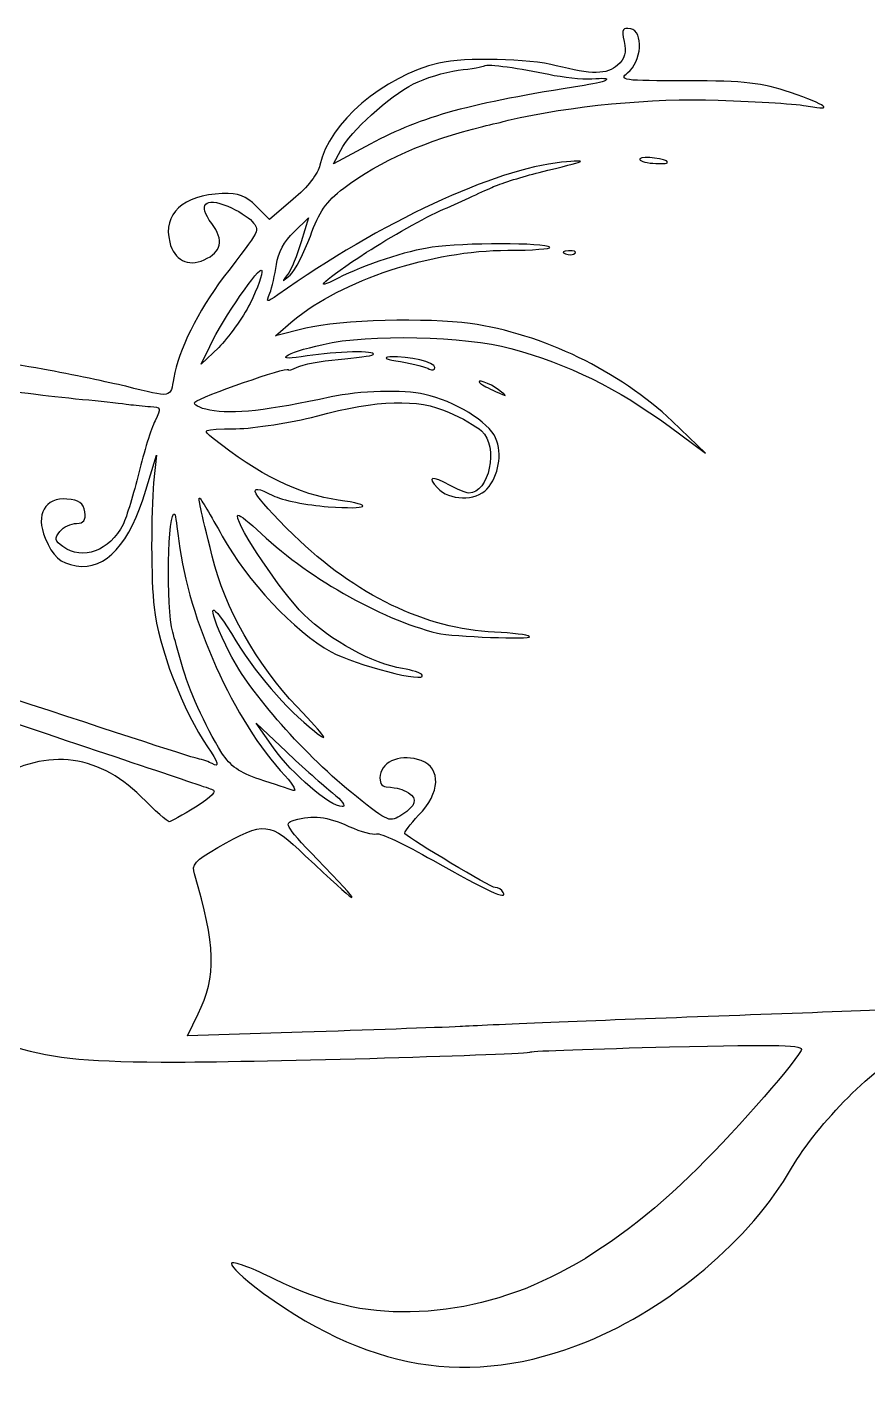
# Model space of a CAD drawing. Extents: x -605 to 778, y -197 to 423.
# Drawn here: x -317.3 to -258.7, y 44.6 to 139.6 of the extents above; entities that cross this region are included whole.
import ezdxf

# ---------------------------------------------------------------- set-up
doc = ezdxf.new("R2010")
doc.units = 0
doc.layers.add('Layer_1', color=7, linetype='CONTINUOUS')

msp = doc.modelspace()

# ---------------------------------------------------------------- linework, layer by layer
at = {"layer": 'Layer_1', "color": 7}
for points in [[(-280.941353, 136.312546), (-280.941353, 136.312546)], [(-293.394409, 131.444213), (-295.934409, 130.06838), (-295.44052, 131.02088)], [(-274.591353, 130.421157), (-274.591353, 130.421157)], [(-298.756631, 127.598935), (-300.414686, 126.187824), (-301.331909, 127.105046)], [(-298.721353, 125.30588), (-297.698298, 126.293657), (-298.192186, 124.635602)], [(-279.777186, 123.788935), (-279.777186, 123.788935)], [(-301.755242, 120.331713), (-301.755242, 120.331713)], [(-297.874686, 118.603102), (-299.991353, 118.073935), (-298.756631, 119.132268)], [(-303.942464, 117.262546), (-305.177186, 116.09838), (-304.577464, 117.333102)], [(-291.277742, 116.274768), (-291.277742, 116.274768)], [(-285.668575, 114.722546), (-285.668575, 114.722546)], [(-272.545242, 111.759213), (-270.005242, 109.889491), (-272.333575, 112.111991)], [(-309.022464, 107.314213), (-308.281631, 109.74838), (-308.493298, 107.808102)], [(-306.729409, 103.751157), (-306.729409, 103.751157)], [(-300.132464, 89.322546), (-301.331909, 91.051157), (-299.25052, 89.075602)], [(-296.004964, 86.182824), (-296.004964, 86.182824)], [(-298.121631, 69.496435), (-306.129686, 69.249491), (-305.388853, 70.766435)]]:
    msp.add_lwpolyline(points, dxfattribs=at)
for points in [[(-275.226353, 139.487546), (-275.790798, 139.59338), (-275.861353, 139.452268), (-275.684964, 138.605602)], [(-275.43802, 136.41838), (-274.450242, 137.159213), (-274.309131, 139.311157), (-275.226353, 139.487546)], [(-275.684964, 138.605602), (-275.508575, 137.829491), (-275.614409, 137.406157), (-276.143575, 136.947546)], [(-288.596631, 137.088657), (-292.477186, 136.171435), (-296.287186, 132.92588), (-296.886909, 129.962546)], [(-280.412186, 136.912268), (-282.352464, 137.406157), (-286.762186, 137.511991), (-288.596631, 137.088657)], [(-287.256075, 136.594768), (-286.303575, 136.700602), (-285.492186, 136.841713), (-285.421631, 136.912268)], [(-285.421631, 136.912268), (-285.245242, 137.05338), (-282.846353, 136.73588), (-280.941353, 136.312546)], [(-276.143575, 136.947546), (-276.849131, 136.277268), (-277.97802, 136.277268), (-280.412186, 136.912268)], [(-290.36052, 135.642268), (-289.584409, 136.030324), (-288.208575, 136.453657), (-287.256075, 136.594768)], [(-280.941353, 136.312546), (-279.953575, 136.10088), (-278.61302, 135.959768), (-277.942742, 135.995046)], [(-277.942742, 135.995046), (-276.319964, 136.136157), (-276.672742, 135.818657), (-278.471909, 135.536435)], [(-271.31052, 135.853935), (-275.790798, 135.853935), (-276.108298, 135.889213), (-275.43802, 136.41838)], [(-264.078575, 135.042546), (-266.124686, 135.712824), (-267.18302, 135.853935), (-271.31052, 135.853935)], [(-295.44052, 131.02088), (-294.770242, 132.326157), (-292.089131, 134.760324), (-290.36052, 135.642268)], [(-278.471909, 135.536435), (-286.515242, 134.266435), (-289.654964, 133.419768), (-293.394409, 131.444213)], [(-262.843853, 134.090046), (-260.974131, 133.737268), (-261.573853, 134.160602), (-264.078575, 135.042546)], [(-283.763575, 133.102268), (-279.389131, 134.125324), (-273.815242, 134.654491), (-269.123298, 134.51338)], [(-269.123298, 134.51338), (-266.301075, 134.407546), (-263.478853, 134.231157), (-262.843853, 134.090046)], [(-285.527464, 132.678935), (-284.927742, 132.820046), (-284.151631, 132.996435), (-283.763575, 133.102268)], [(-295.228853, 128.375046), (-292.724131, 130.280046), (-289.40802, 131.726435), (-285.527464, 132.678935)], [(-280.059409, 130.174213), (-284.680798, 129.715602), (-292.688853, 125.976157), (-299.814964, 120.931435)], [(-281.611631, 129.468657), (-278.119131, 130.315324), (-278.048575, 130.350602), (-280.059409, 130.174213)], [(-274.591353, 130.421157), (-274.661909, 130.280046), (-274.238575, 130.138935), (-273.674131, 130.103657)], [(-272.651075, 130.174213), (-272.651075, 130.421157), (-274.414964, 130.632824), (-274.591353, 130.421157)], [(-273.674131, 130.103657), (-273.109686, 130.06838), (-272.651075, 130.06838), (-272.651075, 130.174213)], [(-296.886909, 129.962546), (-296.992742, 129.43338), (-297.768853, 128.410324), (-298.756631, 127.598935)], [(-284.786631, 128.48088), (-284.151631, 128.727824), (-282.74052, 129.186435), (-281.611631, 129.468657)], [(-297.557186, 125.023657), (-296.957464, 126.716991), (-296.463575, 127.422546), (-295.228853, 128.375046)], [(-288.279131, 126.89338), (-286.938575, 127.493102), (-285.386353, 128.198657), (-284.786631, 128.48088)], [(-303.69552, 127.986991), (-306.447186, 127.881157), (-307.858298, 126.57588), (-307.364409, 124.600324)], [(-304.436353, 125.905602), (-305.424131, 127.246157), (-304.930242, 127.775324), (-303.307464, 127.105046)], [(-301.331909, 127.105046), (-302.037464, 127.84588), (-302.566631, 128.022268), (-303.69552, 127.986991)], [(-303.307464, 127.105046), (-302.637186, 126.822824), (-301.896353, 126.364213), (-301.614131, 126.046713)], [(-293.641353, 123.894768), (-291.983298, 124.953102), (-289.584409, 126.328935), (-288.279131, 126.89338)], [(-304.96552, 123.365602), (-303.730798, 123.930046), (-303.554409, 124.706157), (-304.436353, 125.905602)], [(-301.614131, 126.046713), (-301.084964, 125.376435), (-300.943853, 125.658657), (-303.624964, 122.13088)], [(-307.364409, 124.600324), (-307.046909, 123.330324), (-306.094409, 122.871713), (-304.96552, 123.365602)], [(-299.920798, 123.048102), (-299.814964, 123.859491), (-299.356353, 124.706157), (-298.721353, 125.30588)], [(-298.192186, 124.635602), (-298.474409, 123.683102), (-298.897742, 122.660046), (-299.144686, 122.342546)], [(-298.968298, 122.307268), (-298.61552, 122.624768), (-298.015798, 123.859491), (-297.557186, 125.023657)], [(-280.870798, 124.247546), (-281.15302, 124.565046), (-286.938575, 124.565046), (-289.055242, 124.247546)], [(-298.756631, 119.132268), (-295.369964, 121.954491), (-289.09052, 124.03588), (-283.798853, 124.03588)], [(-295.616909, 122.095602), (-297.592464, 121.072546), (-296.604686, 121.954491), (-293.641353, 123.894768)], [(-289.055242, 124.247546), (-290.889686, 124.000602), (-293.817742, 123.012824), (-295.616909, 122.095602)], [(-283.798853, 124.03588), (-282.070242, 124.03588), (-280.729686, 124.141713), (-280.870798, 124.247546)], [(-279.56552, 124.000602), (-279.953575, 124.000602), (-280.059409, 123.894768), (-279.777186, 123.788935)], [(-279.777186, 123.788935), (-279.530242, 123.683102), (-279.212742, 123.71838), (-279.106909, 123.824213)], [(-279.106909, 123.824213), (-278.965798, 123.930046), (-279.177464, 124.03588), (-279.56552, 124.000602)], [(-304.577464, 117.333102), (-303.624964, 119.343935), (-301.049686, 123.012824), (-300.943853, 122.624768)], [(-300.943853, 122.624768), (-300.873298, 122.413102), (-301.226075, 121.390046), (-301.755242, 120.331713)], [(-300.379409, 121.037268), (-300.238298, 121.425324), (-300.026631, 122.342546), (-299.920798, 123.048102)], [(-303.624964, 122.13088), (-305.388853, 119.802546), (-306.764686, 117.015602), (-307.082186, 115.14588)], [(-299.144686, 122.342546), (-299.56802, 121.778102), (-299.56802, 121.778102), (-298.968298, 122.307268)], [(-299.814964, 120.931435), (-300.626353, 120.366991), (-300.661631, 120.366991), (-300.379409, 121.037268)], [(-301.755242, 120.331713), (-302.284409, 119.308657), (-303.272186, 117.932824), (-303.942464, 117.262546)], [(-286.409409, 118.920602), (-289.337464, 119.343935), (-295.511075, 119.167546), (-297.874686, 118.603102)], [(-272.333575, 112.111991), (-276.002464, 115.604491), (-281.364686, 118.215046), (-286.409409, 118.920602)], [(-296.675242, 117.474213), (-293.500242, 118.215046), (-286.762186, 118.038657), (-283.587186, 117.191991)], [(-316.219131, 115.745602), (-321.15802, 116.662824), (-329.41302, 117.086157), (-337.209409, 116.803935)], [(-297.768853, 116.662824), (-300.273575, 116.239491), (-299.462186, 116.839213), (-296.675242, 117.474213)], [(-293.182742, 116.768657), (-292.90052, 117.05088), (-295.793298, 116.980324), (-297.768853, 116.662824)], [(-283.587186, 117.191991), (-279.56552, 116.09838), (-276.143575, 114.405046), (-272.545242, 111.759213)], [(-305.60052, 113.452546), (-305.212464, 113.805324), (-299.109409, 115.957268), (-299.109409, 115.710324)], [(-299.109409, 115.710324), (-299.109409, 115.639768), (-298.827186, 115.710324), (-298.474409, 115.886713)], [(-298.474409, 115.886713), (-298.121631, 116.063102), (-296.816353, 116.310046), (-295.616909, 116.41588)], [(-295.616909, 116.41588), (-294.382186, 116.521713), (-293.288575, 116.662824), (-293.182742, 116.768657)], [(-292.018575, 116.592268), (-292.547742, 116.556991), (-292.230242, 116.41588), (-291.277742, 116.274768)], [(-288.878853, 115.851435), (-288.878853, 116.239491), (-290.642742, 116.662824), (-292.018575, 116.592268)], [(-291.277742, 116.274768), (-290.36052, 116.09838), (-289.443298, 115.886713), (-289.266909, 115.745602)], [(-310.433575, 114.546157), (-311.562464, 114.82838), (-314.17302, 115.357546), (-316.219131, 115.745602)], [(-307.082186, 115.14588), (-307.329131, 113.699491), (-307.152742, 113.734768), (-310.433575, 114.546157)], [(-289.266909, 115.745602), (-289.055242, 115.639768), (-288.878853, 115.675046), (-288.878853, 115.851435)], [(-284.433853, 114.299213), (-284.998298, 114.757824), (-286.162464, 115.14588), (-285.668575, 114.722546)], [(-324.156631, 114.82838), (-323.168853, 114.722546), (-317.98302, 114.158102), (-316.536631, 113.981713)], [(-316.536631, 113.981713), (-315.725242, 113.87588), (-314.137742, 113.699491), (-313.008853, 113.593657)], [(-289.584409, 113.981713), (-291.066075, 114.334491), (-294.17052, 114.228657), (-296.110798, 113.805324)], [(-284.64552, 110.947824), (-285.104131, 112.041435), (-287.538298, 113.55838), (-289.584409, 113.981713)], [(-285.668575, 114.722546), (-285.59802, 114.651991), (-285.139409, 114.405046), (-284.64552, 114.19338)], [(-284.64552, 114.19338), (-283.798853, 113.805324), (-283.798853, 113.805324), (-284.433853, 114.299213)], [(-313.008853, 113.593657), (-311.844686, 113.487824), (-310.609964, 113.346713), (-310.221909, 113.276157)], [(-310.221909, 113.276157), (-309.833853, 113.24088), (-309.163575, 113.170324), (-308.704964, 113.135046)], [(-308.704964, 113.135046), (-307.964131, 113.099768), (-307.928853, 113.029213), (-308.387464, 112.147268)], [(-304.577464, 112.888102), (-305.318298, 113.029213), (-305.776909, 113.276157), (-305.60052, 113.452546)], [(-296.110798, 113.805324), (-300.52052, 112.852824), (-302.919409, 112.570602), (-304.577464, 112.888102)], [(-297.133853, 112.464768), (-292.829964, 113.628935), (-290.078298, 113.699491), (-287.926353, 112.746991)], [(-308.387464, 112.147268), (-308.669686, 111.582824), (-309.163575, 109.960046), (-309.516353, 108.513657)], [(-302.74302, 111.582824), (-301.437742, 111.618102), (-298.897742, 112.006157), (-297.133853, 112.464768)], [(-287.926353, 112.746991), (-287.009131, 112.358935), (-285.986075, 111.759213), (-285.633298, 111.441713)], [(-304.33052, 110.912546), (-305.141909, 111.547546), (-305.141909, 111.547546), (-302.74302, 111.582824)], [(-285.633298, 111.441713), (-284.398575, 110.348102), (-285.104131, 107.067268), (-286.515242, 107.102546)], [(-295.616909, 106.608657), (-298.262742, 106.961435), (-301.226075, 108.407824), (-304.33052, 110.912546)], [(-285.245242, 107.384768), (-284.433853, 108.301991), (-284.151631, 109.818935), (-284.64552, 110.947824)], [(-309.516353, 108.513657), (-309.869131, 107.067268), (-310.36302, 105.444491), (-310.609964, 104.915324)], [(-287.82052, 107.631713), (-289.09052, 108.337268), (-289.443298, 108.266713), (-288.702464, 107.455324)], [(-313.890798, 102.022546), (-311.809409, 101.705046), (-310.116075, 103.574768), (-309.022464, 107.314213)], [(-308.493298, 107.808102), (-308.669686, 105.761991), (-308.669686, 100.964213), (-308.45802, 99.129768)], [(-298.721353, 104.174491), (-301.755242, 107.137824), (-302.178575, 107.984491), (-300.167742, 106.926157)], [(-288.702464, 107.455324), (-287.891075, 106.57338), (-286.021353, 106.538102), (-285.245242, 107.384768)], [(-286.515242, 107.102546), (-286.762186, 107.137824), (-287.326631, 107.349491), (-287.82052, 107.631713)], [(-314.525798, 106.679213), (-316.042742, 106.820324), (-316.748298, 105.585602), (-316.042742, 103.962824)], [(-313.291075, 105.797268), (-313.361631, 106.396991), (-313.679131, 106.608657), (-314.525798, 106.679213)], [(-304.401075, 102.692824), (-305.247742, 106.114768), (-305.388853, 106.749768), (-305.28302, 106.749768)], [(-305.28302, 106.749768), (-305.212464, 106.749768), (-304.506909, 105.550324), (-303.69552, 104.103935)], [(-300.167742, 106.926157), (-299.532742, 106.608657), (-297.804131, 106.25588), (-296.322464, 106.150046)], [(-296.322464, 106.150046), (-293.464964, 105.93838), (-293.006353, 106.25588), (-295.616909, 106.608657)], [(-313.85552, 104.98588), (-313.361631, 104.98588), (-313.185242, 105.197546), (-313.291075, 105.797268)], [(-307.152742, 97.401157), (-307.611353, 99.094491), (-307.50552, 106.079491), (-307.011631, 105.62088)], [(-307.011631, 105.62088), (-306.976353, 105.550324), (-306.835242, 104.738935), (-306.729409, 103.751157)], [(-302.637186, 105.515046), (-302.637186, 105.691435), (-302.037464, 105.268102), (-301.296631, 104.562546)], [(-298.015798, 98.63588), (-299.603298, 100.22338), (-302.637186, 104.703657), (-302.637186, 105.515046)], [(-315.019686, 104.421435), (-314.772742, 104.738935), (-314.243575, 104.98588), (-313.85552, 104.98588)], [(-310.609964, 104.915324), (-311.562464, 103.045602), (-313.432186, 102.375324), (-314.80802, 103.363102)], [(-301.296631, 104.562546), (-297.874686, 101.281713), (-292.794686, 98.353657), (-288.702464, 97.330602)], [(-316.042742, 103.962824), (-315.513575, 102.657546), (-315.019686, 102.234213), (-313.890798, 102.022546)], [(-314.80802, 103.363102), (-315.372464, 103.786435), (-315.407742, 103.927546), (-315.019686, 104.421435)], [(-306.729409, 103.751157), (-306.059131, 98.283102), (-302.919409, 91.227546), (-299.321075, 87.382268)], [(-303.69552, 104.103935), (-302.002186, 100.999491), (-298.650798, 97.436435), (-296.110798, 96.025324)], [(-284.716075, 97.401157), (-289.513853, 97.612824), (-294.417464, 99.976435), (-298.721353, 104.174491)], [(-298.474409, 92.180046), (-301.331909, 95.213935), (-303.519131, 99.059213), (-304.401075, 102.692824)], [(-303.166353, 95.919491), (-304.789131, 99.165046), (-304.753853, 100.046991), (-303.06052, 97.295324)], [(-308.45802, 99.129768), (-308.175798, 96.41338), (-306.411909, 91.827268), (-304.718575, 89.393102)], [(-291.136631, 94.861157), (-293.182742, 95.178657), (-296.146075, 96.801435), (-298.015798, 98.63588)], [(-305.424131, 88.581713), (-306.341353, 88.758102), (-332.976075, 97.612824), (-332.976075, 97.753935)], [(-306.517742, 95.14338), (-306.764686, 95.990046), (-307.046909, 97.013102), (-307.152742, 97.401157)], [(-303.06052, 97.295324), (-301.437742, 94.578935), (-299.25052, 92.038935), (-297.274964, 90.486713)], [(-288.702464, 97.330602), (-287.644131, 97.083657), (-282.034964, 96.871991), (-282.281909, 97.083657)], [(-282.281909, 97.083657), (-282.387742, 97.224768), (-283.481353, 97.330602), (-284.716075, 97.401157)], [(-294.346909, 85.93588), (-297.909964, 88.758102), (-301.79052, 93.167824), (-303.166353, 95.919491)], [(-296.110798, 96.025324), (-294.452742, 95.108102), (-289.40802, 93.802824), (-289.760798, 94.402546)], [(-303.730798, 88.969768), (-304.930242, 90.945324), (-306.059131, 93.414768), (-306.517742, 95.14338)], [(-289.760798, 94.402546), (-289.831353, 94.543657), (-290.466353, 94.755324), (-291.136631, 94.861157)], [(-297.274964, 90.486713), (-296.146075, 89.604768), (-296.428298, 90.028102), (-298.474409, 92.180046)], [(-320.769964, 91.933102), (-312.056353, 89.005046), (-304.683298, 86.535602), (-304.401075, 86.429768)], [(-309.375242, 85.93588), (-312.444409, 89.005046), (-316.254409, 89.357824), (-319.993853, 86.853102)], [(-304.718575, 89.393102), (-303.977742, 88.370046), (-303.871909, 87.876157), (-304.401075, 88.228935)], [(-295.334686, 85.230324), (-296.181353, 85.230324), (-298.862464, 87.52338), (-300.132464, 89.322546)], [(-304.401075, 88.228935), (-304.577464, 88.334768), (-305.071353, 88.511157), (-305.424131, 88.581713)], [(-301.120242, 87.135324), (-302.496075, 87.593935), (-303.131075, 88.052546), (-303.730798, 88.969768)], [(-299.25052, 89.075602), (-298.121631, 88.017268), (-296.639964, 86.676713), (-296.004964, 86.182824)], [(-289.831353, 88.440602), (-291.136631, 88.934491), (-292.547742, 88.440602), (-292.688853, 87.417546)], [(-290.007742, 84.630602), (-288.490798, 86.182824), (-288.420242, 87.911435), (-289.831353, 88.440602)], [(-299.321075, 87.382268), (-298.721353, 86.711991), (-298.474409, 86.25338), (-298.756631, 86.359213)], [(-292.688853, 87.417546), (-292.759409, 86.923657), (-292.618298, 86.641435), (-292.26552, 86.606157)], [(-304.401075, 86.429768), (-304.048298, 86.323935), (-304.401075, 85.93588), (-305.565242, 85.195046)], [(-298.756631, 86.359213), (-299.038853, 86.465046), (-300.097186, 86.817824), (-301.120242, 87.135324)], [(-292.26552, 86.606157), (-291.383575, 86.535602), (-291.207186, 86.465046), (-290.713298, 86.182824)], [(-307.399686, 84.171991), (-307.50552, 84.171991), (-308.387464, 84.948102), (-309.375242, 85.93588)], [(-296.004964, 86.182824), (-295.334686, 85.653657), (-295.052464, 85.230324), (-295.334686, 85.230324)], [(-291.171909, 84.66588), (-292.018575, 84.101435), (-292.089131, 84.136713), (-294.346909, 85.93588)], [(-290.713298, 86.182824), (-290.078298, 85.759491), (-290.184131, 85.30088), (-291.171909, 84.66588)], [(-305.565242, 85.195046), (-306.482464, 84.630602), (-307.293853, 84.171991), (-307.399686, 84.171991)], [(-298.686075, 84.277824), (-297.34552, 84.66588), (-296.428298, 84.560046), (-294.876075, 83.854491)], [(-290.960242, 83.325324), (-291.066075, 83.39588), (-290.607464, 83.995602), (-290.007742, 84.630602)], [(-304.01302, 82.372824), (-300.732186, 84.242546), (-300.414686, 84.207268), (-297.909964, 81.80838)], [(-296.569409, 81.032268), (-299.321075, 83.854491), (-299.462186, 84.101435), (-298.686075, 84.277824)], [(-294.876075, 83.854491), (-294.029409, 83.466435), (-293.182742, 83.254768), (-292.935798, 83.325324)], [(-292.935798, 83.325324), (-292.724131, 83.431157), (-290.960242, 82.584491), (-289.019964, 81.49088)], [(-284.680798, 79.58588), (-284.96302, 79.58588), (-290.501631, 82.901991), (-290.960242, 83.325324)], [(-305.635798, 80.53838), (-305.847464, 81.17338), (-305.60052, 81.455602), (-304.01302, 82.372824)], [(-297.909964, 81.80838), (-294.241075, 78.31588), (-293.500242, 77.857268), (-296.569409, 81.032268)], [(-289.019964, 81.49088), (-285.209964, 79.338935), (-283.763575, 78.668657), (-284.116353, 79.233102)], [(-305.388853, 70.766435), (-304.083575, 73.376991), (-304.154131, 75.599491), (-305.635798, 80.53838)], [(-284.116353, 79.233102), (-284.222186, 79.444768), (-284.469131, 79.58588), (-284.680798, 79.58588)], [(-251.660798, 71.295602), (-253.777464, 71.189768), (-261.961909, 70.872268), (-269.828853, 70.590046)], [(-269.828853, 70.590046), (-277.695798, 70.307824), (-285.456909, 69.990324), (-287.114964, 69.884491)], [(-287.114964, 69.884491), (-288.77302, 69.813935), (-293.711909, 69.637546), (-298.121631, 69.496435)], [(-318.159409, 68.47338), (-315.266631, 67.626713), (-312.90302, 67.415046), (-306.87052, 67.415046)], [(-282.176075, 68.120602), (-282.070242, 68.191157), (-277.731075, 68.332268), (-272.509964, 68.47338)], [(-272.509964, 68.47338), (-264.713575, 68.649768), (-263.090798, 68.614491), (-263.337742, 68.226435)], [(-264.00802, 60.006713), (-262.138298, 63.216991), (-258.257742, 67.097546), (-255.364964, 68.649768)], [(-306.87052, 67.415046), (-300.908575, 67.415046), (-282.458298, 67.944213), (-282.176075, 68.120602)], [(-263.337742, 68.226435), (-264.113853, 66.921157), (-268.347186, 62.12338), (-271.098853, 59.477546)], [(-278.29552, 47.906435), (-272.474686, 50.305324), (-266.900798, 54.997268), (-264.00802, 60.006713)], [(-271.098853, 59.477546), (-277.695798, 53.127546), (-283.834131, 50.128935), (-290.607464, 49.987824)], [(-303.025242, 53.409768), (-303.236909, 53.339213), (-302.566631, 52.633657), (-301.543575, 51.822268)], [(-300.061909, 52.28088), (-301.47302, 52.986435), (-302.778298, 53.480324), (-303.025242, 53.409768)], [(-290.607464, 49.987824), (-293.817742, 49.917268), (-296.639964, 50.587546), (-300.061909, 52.28088)], [(-301.543575, 51.822268), (-293.747186, 45.860324), (-286.409409, 44.625602), (-278.29552, 47.906435)]]:
    msp.add_open_spline(points, degree=3, dxfattribs=at)

doc.saveas('drawing.dxf')
